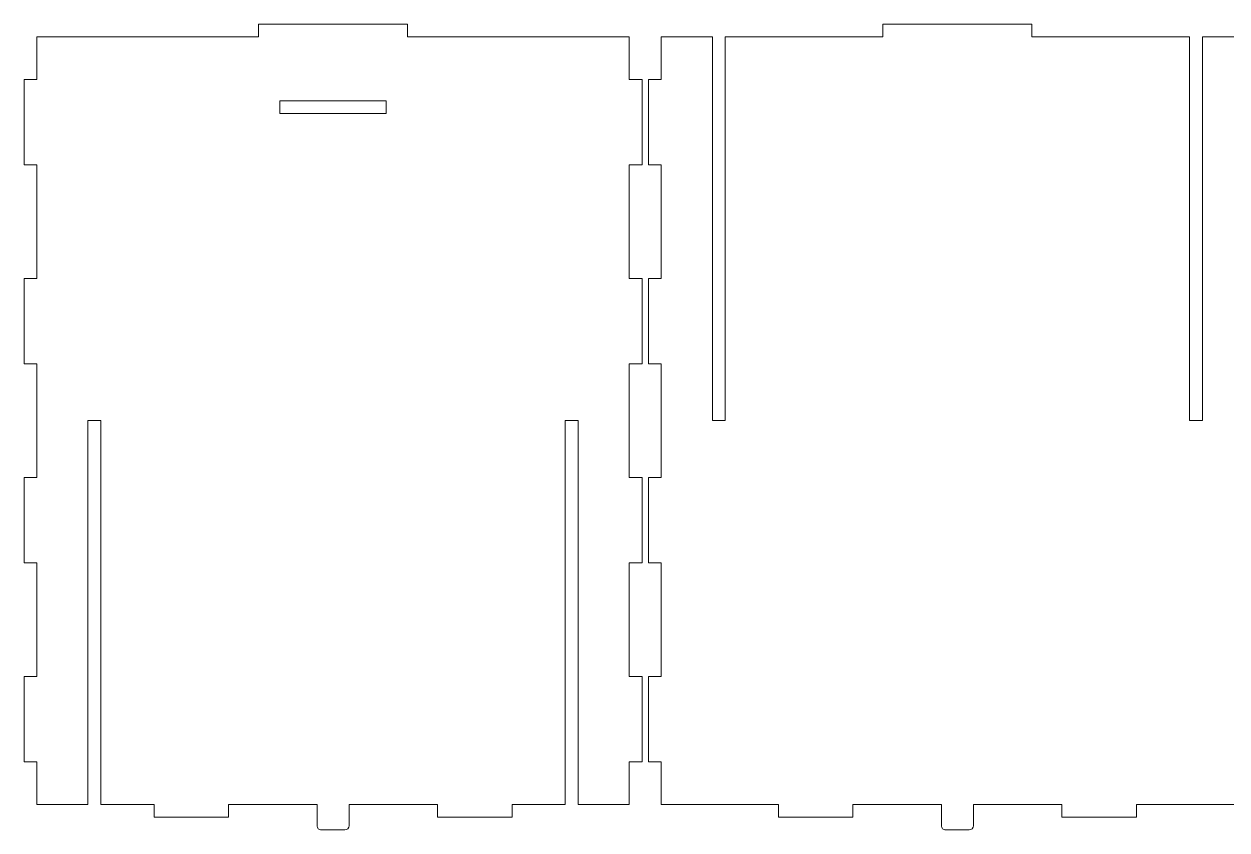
# Model space of a CAD drawing. Header units: millimetres. Extents: x -646 to 646, y -629 to 629.
# Drawn here: x -646 to -81, y 251 to 629 of the extents above; entities that cross this region are included whole.
import ezdxf

# ---------------------------------------------------------------- set-up
doc = ezdxf.new("R2010")
doc.units = ezdxf.units.MM
doc.header["$MEASUREMENT"] = 0
doc.layers.add('Layer 1', color=7, linetype='Continuous')

msp = doc.modelspace()

# ---------------------------------------------------------------- linework, layer by layer
at = {"layer": 'Layer 1', "color": 250, "lineweight": 20}
for points, knots in [([(-361.9999, 509.1867), (-361.9999, 509.1867), (-361.9999, 562.52), (-361.9999, 562.52), (-361.9999, 562.52), (-361.9999, 562.52), (-355.9999, 562.52), (-355.9999, 562.52), (-355.9999, 562.52), (-355.9999, 562.52), (-355.9999, 602.52), (-355.9999, 602.52), (-355.9999, 602.52), (-355.9999, 602.52), (-361.9999, 602.52), (-361.9999, 602.52), (-361.9999, 602.52), (-361.9999, 602.52), (-361.9999, 622.52), (-361.9999, 622.52), (-361.9999, 622.52), (-361.9999, 622.52), (-465.9999, 622.52), (-465.9999, 622.52), (-465.9999, 622.52), (-465.9999, 622.52), (-465.9999, 628.52), (-465.9999, 628.52), (-465.9999, 628.52), (-465.9999, 628.52), (-535.9999, 628.52), (-535.9999, 628.52), (-535.9999, 628.52), (-535.9999, 628.52), (-535.9999, 622.52), (-535.9999, 622.52), (-535.9999, 622.52), (-535.9999, 622.52), (-639.9999, 622.52), (-639.9999, 622.52), (-639.9999, 622.52), (-639.9999, 622.52), (-639.9999, 602.52), (-639.9999, 602.52), (-639.9999, 602.52), (-639.9999, 602.52), (-645.9999, 602.52), (-645.9999, 602.52), (-645.9999, 602.52), (-645.9999, 602.52), (-645.9999, 562.52), (-645.9999, 562.52), (-645.9999, 562.52), (-645.9999, 562.52), (-639.9999, 562.52), (-639.9999, 562.52), (-639.9999, 562.52), (-639.9999, 562.52), (-639.9999, 509.1867), (-639.9999, 509.1867), (-639.9999, 509.1867), (-639.9999, 509.1867), (-645.9999, 509.1867), (-645.9999, 509.1867), (-645.9999, 509.1867), (-645.9999, 509.1867), (-645.9999, 469.1867), (-645.9999, 469.1867), (-645.9999, 469.1867), (-645.9999, 469.1867), (-639.9999, 469.1867), (-639.9999, 469.1867), (-639.9999, 469.1867), (-639.9999, 469.1867), (-639.9999, 415.8533), (-639.9999, 415.8533), (-639.9999, 415.8533), (-639.9999, 415.8533), (-645.9999, 415.8533), (-645.9999, 415.8533), (-645.9999, 415.8533), (-645.9999, 415.8533), (-645.9999, 375.8533), (-645.9999, 375.8533), (-645.9999, 375.8533), (-645.9999, 375.8533), (-639.9999, 375.8533), (-639.9999, 375.8533), (-639.9999, 375.8533), (-639.9999, 375.8533), (-639.9999, 322.52), (-639.9999, 322.52), (-639.9999, 322.52), (-639.9999, 322.52), (-645.9999, 322.52), (-645.9999, 322.52), (-645.9999, 322.52), (-645.9999, 322.52), (-645.9999, 282.52), (-645.9999, 282.52), (-645.9999, 282.52), (-645.9999, 282.52), (-639.9999, 282.52), (-639.9999, 282.52), (-639.9999, 282.52), (-639.9999, 282.52), (-639.9999, 262.52), (-639.9999, 262.52), (-639.9999, 262.52), (-639.9999, 262.52), (-615.9999, 262.52), (-615.9999, 262.52), (-615.9999, 262.52), (-615.9999, 262.52), (-615.9999, 442.52), (-615.9999, 442.52), (-615.9999, 442.52), (-615.9999, 442.52), (-609.9999, 442.52), (-609.9999, 442.52), (-609.9999, 442.52), (-609.9999, 442.52), (-609.9999, 262.52), (-609.9999, 262.52), (-609.9999, 262.52), (-609.9999, 262.52), (-584.9999, 262.52), (-584.9999, 262.52), (-584.9999, 262.52), (-584.9999, 262.52), (-584.9999, 256.52), (-584.9999, 256.52), (-584.9999, 256.52), (-584.9999, 256.52), (-549.9999, 256.52), (-549.9999, 256.52), (-549.9999, 256.52), (-549.9999, 256.52), (-549.9999, 262.52), (-549.9999, 262.52), (-549.9999, 262.52), (-549.9999, 262.52), (-508.4999, 262.52), (-508.4999, 262.52), (-508.4999, 262.52), (-508.4999, 262.52), (-508.4999, 252.52), (-508.4999, 252.52), (-508.4999, 252.52), (-508.4999, 251.9896), (-508.2892, 251.4809), (-507.9141, 251.1058), (-507.9141, 251.1058), (-507.539, 250.7307), (-507.0303, 250.52), (-506.4999, 250.52), (-506.4999, 250.52), (-506.4999, 250.52), (-495.4999, 250.52), (-495.4999, 250.52), (-495.4999, 250.52), (-494.3953, 250.52), (-493.4999, 251.4154), (-493.4999, 252.52), (-493.4999, 252.52), (-493.4999, 252.52), (-493.4999, 262.52), (-493.4999, 262.52), (-493.4999, 262.52), (-493.4999, 262.52), (-451.9999, 262.52), (-451.9999, 262.52), (-451.9999, 262.52), (-451.9999, 262.52), (-451.9999, 256.52), (-451.9999, 256.52), (-451.9999, 256.52), (-451.9999, 256.52), (-416.9999, 256.52), (-416.9999, 256.52), (-416.9999, 256.52), (-416.9999, 256.52), (-416.9999, 262.52), (-416.9999, 262.52), (-416.9999, 262.52), (-416.9999, 262.52), (-391.9999, 262.52), (-391.9999, 262.52), (-391.9999, 262.52), (-391.9999, 262.52), (-391.9999, 442.52), (-391.9999, 442.52), (-391.9999, 442.52), (-391.9999, 442.52), (-385.9999, 442.52), (-385.9999, 442.52), (-385.9999, 442.52), (-385.9999, 442.52), (-385.9999, 262.52), (-385.9999, 262.52), (-385.9999, 262.52), (-385.9999, 262.52), (-361.9999, 262.52), (-361.9999, 262.52), (-361.9999, 262.52), (-361.9999, 262.52), (-361.9999, 282.52), (-361.9999, 282.52), (-361.9999, 282.52), (-361.9999, 282.52), (-355.9999, 282.52), (-355.9999, 282.52), (-355.9999, 282.52), (-355.9999, 282.52), (-355.9999, 322.52), (-355.9999, 322.52), (-355.9999, 322.52), (-355.9999, 322.52), (-361.9999, 322.52), (-361.9999, 322.52), (-361.9999, 322.52), (-361.9999, 322.52), (-361.9999, 375.8533), (-361.9999, 375.8533), (-361.9999, 375.8533), (-361.9999, 375.8533), (-355.9999, 375.8533), (-355.9999, 375.8533), (-355.9999, 375.8533), (-355.9999, 375.8533), (-355.9999, 415.8533), (-355.9999, 415.8533), (-355.9999, 415.8533), (-355.9999, 415.8533), (-361.9999, 415.8533), (-361.9999, 415.8533), (-361.9999, 415.8533), (-361.9999, 415.8533), (-361.9999, 469.1867), (-361.9999, 469.1867), (-361.9999, 469.1867), (-361.9999, 469.1867), (-355.9999, 469.1867), (-355.9999, 469.1867), (-355.9999, 469.1867), (-355.9999, 469.1867), (-355.9999, 509.1867), (-355.9999, 509.1867), (-355.9999, 509.1867), (-355.9999, 509.1867), (-361.9999, 509.1867), (-361.9999, 509.1867)], [0, 0, 0, 0, 0.015625, 0.015625, 0.015625, 0.015625, 0.03125, 0.03125, 0.03125, 0.03125, 0.046875, 0.046875, 0.046875, 0.046875, 0.0625, 0.0625, 0.0625, 0.0625, 0.078125, 0.078125, 0.078125, 0.078125, 0.09375, 0.09375, 0.09375, 0.09375, 0.109375, 0.109375, 0.109375, 0.109375, 0.125, 0.125, 0.125, 0.125, 0.140625, 0.140625, 0.140625, 0.140625, 0.15625, 0.15625, 0.15625, 0.15625, 0.171875, 0.171875, 0.171875, 0.171875, 0.1875, 0.1875, 0.1875, 0.1875, 0.203125, 0.203125, 0.203125, 0.203125, 0.21875, 0.21875, 0.21875, 0.21875, 0.234375, 0.234375, 0.234375, 0.234375, 0.25, 0.25, 0.25, 0.25, 0.265625, 0.265625, 0.265625, 0.265625, 0.28125, 0.28125, 0.28125, 0.28125, 0.296875, 0.296875, 0.296875, 0.296875, 0.3125, 0.3125, 0.3125, 0.3125, 0.328125, 0.328125, 0.328125, 0.328125, 0.34375, 0.34375, 0.34375, 0.34375, 0.359375, 0.359375, 0.359375, 0.359375, 0.375, 0.375, 0.375, 0.375, 0.390625, 0.390625, 0.390625, 0.390625, 0.40625, 0.40625, 0.40625, 0.40625, 0.421875, 0.421875, 0.421875, 0.421875, 0.4375, 0.4375, 0.4375, 0.4375, 0.453125, 0.453125, 0.453125, 0.453125, 0.46875, 0.46875, 0.46875, 0.46875, 0.484375, 0.484375, 0.484375, 0.484375, 0.5, 0.5, 0.5, 0.5, 0.515625, 0.515625, 0.515625, 0.515625, 0.53125, 0.53125, 0.53125, 0.53125, 0.546875, 0.546875, 0.546875, 0.546875, 0.5625, 0.5625, 0.5625, 0.5625, 0.578125, 0.578125, 0.578125, 0.578125, 0.59375, 0.59375, 0.59375, 0.59375, 0.609375, 0.609375, 0.609375, 0.609375, 0.625, 0.625, 0.625, 0.625, 0.640625, 0.640625, 0.640625, 0.640625, 0.65625, 0.65625, 0.65625, 0.65625, 0.671875, 0.671875, 0.671875, 0.671875, 0.6875, 0.6875, 0.6875, 0.6875, 0.703125, 0.703125, 0.703125, 0.703125, 0.71875, 0.71875, 0.71875, 0.71875, 0.734375, 0.734375, 0.734375, 0.734375, 0.75, 0.75, 0.75, 0.75, 0.765625, 0.765625, 0.765625, 0.765625, 0.78125, 0.78125, 0.78125, 0.78125, 0.796875, 0.796875, 0.796875, 0.796875, 0.8125, 0.8125, 0.8125, 0.8125, 0.828125, 0.828125, 0.828125, 0.828125, 0.84375, 0.84375, 0.84375, 0.84375, 0.859375, 0.859375, 0.859375, 0.859375, 0.875, 0.875, 0.875, 0.875, 0.890625, 0.890625, 0.890625, 0.890625, 0.90625, 0.90625, 0.90625, 0.90625, 0.921875, 0.921875, 0.921875, 0.921875, 0.9375, 0.9375, 0.9375, 0.9375, 0.953125, 0.953125, 0.953125, 0.953125, 0.96875, 0.96875, 0.96875, 0.96875, 1, 1, 1, 1]), ([(-62.9999, 375.8533), (-62.9999, 375.8533), (-62.9999, 415.8533), (-62.9999, 415.8533), (-62.9999, 415.8533), (-62.9999, 415.8533), (-68.9999, 415.8533), (-68.9999, 415.8533), (-68.9999, 415.8533), (-68.9999, 415.8533), (-68.9999, 469.1867), (-68.9999, 469.1867), (-68.9999, 469.1867), (-68.9999, 469.1867), (-62.9999, 469.1867), (-62.9999, 469.1867), (-62.9999, 469.1867), (-62.9999, 469.1867), (-62.9999, 509.1867), (-62.9999, 509.1867), (-62.9999, 509.1867), (-62.9999, 509.1867), (-68.9999, 509.1867), (-68.9999, 509.1867), (-68.9999, 509.1867), (-68.9999, 509.1867), (-68.9999, 562.52), (-68.9999, 562.52), (-68.9999, 562.52), (-68.9999, 562.52), (-62.9999, 562.52), (-62.9999, 562.52), (-62.9999, 562.52), (-62.9999, 562.52), (-62.9999, 602.52), (-62.9999, 602.52), (-62.9999, 602.52), (-62.9999, 602.52), (-68.9999, 602.52), (-68.9999, 602.52), (-68.9999, 602.52), (-68.9999, 602.52), (-68.9999, 622.52), (-68.9999, 622.52), (-68.9999, 622.52), (-68.9999, 622.52), (-92.9999, 622.52), (-92.9999, 622.52), (-92.9999, 622.52), (-92.9999, 622.52), (-92.9999, 442.52), (-92.9999, 442.52), (-92.9999, 442.52), (-92.9999, 442.52), (-98.9999, 442.52), (-98.9999, 442.52), (-98.9999, 442.52), (-98.9999, 442.52), (-98.9999, 622.52), (-98.9999, 622.52), (-98.9999, 622.52), (-98.9999, 622.52), (-172.9999, 622.52), (-172.9999, 622.52), (-172.9999, 622.52), (-172.9999, 622.52), (-172.9999, 628.52), (-172.9999, 628.52), (-172.9999, 628.52), (-172.9999, 628.52), (-242.9999, 628.52), (-242.9999, 628.52), (-242.9999, 628.52), (-242.9999, 628.52), (-242.9999, 622.52), (-242.9999, 622.52), (-242.9999, 622.52), (-242.9999, 622.52), (-316.9999, 622.52), (-316.9999, 622.52), (-316.9999, 622.52), (-316.9999, 622.52), (-316.9999, 442.52), (-316.9999, 442.52), (-316.9999, 442.52), (-316.9999, 442.52), (-322.9999, 442.52), (-322.9999, 442.52), (-322.9999, 442.52), (-322.9999, 442.52), (-322.9999, 622.52), (-322.9999, 622.52), (-322.9999, 622.52), (-322.9999, 622.52), (-346.9999, 622.52), (-346.9999, 622.52), (-346.9999, 622.52), (-346.9999, 622.52), (-346.9999, 602.52), (-346.9999, 602.52), (-346.9999, 602.52), (-346.9999, 602.52), (-352.9999, 602.52), (-352.9999, 602.52), (-352.9999, 602.52), (-352.9999, 602.52), (-352.9999, 562.52), (-352.9999, 562.52), (-352.9999, 562.52), (-352.9999, 562.52), (-346.9999, 562.52), (-346.9999, 562.52), (-346.9999, 562.52), (-346.9999, 562.52), (-346.9999, 509.1867), (-346.9999, 509.1867), (-346.9999, 509.1867), (-346.9999, 509.1867), (-352.9999, 509.1867), (-352.9999, 509.1867), (-352.9999, 509.1867), (-352.9999, 509.1867), (-352.9999, 469.1867), (-352.9999, 469.1867), (-352.9999, 469.1867), (-352.9999, 469.1867), (-346.9999, 469.1867), (-346.9999, 469.1867), (-346.9999, 469.1867), (-346.9999, 469.1867), (-346.9999, 415.8533), (-346.9999, 415.8533), (-346.9999, 415.8533), (-346.9999, 415.8533), (-352.9999, 415.8533), (-352.9999, 415.8533), (-352.9999, 415.8533), (-352.9999, 415.8533), (-352.9999, 375.8533), (-352.9999, 375.8533), (-352.9999, 375.8533), (-352.9999, 375.8533), (-346.9999, 375.8533), (-346.9999, 375.8533), (-346.9999, 375.8533), (-346.9999, 375.8533), (-346.9999, 322.52), (-346.9999, 322.52), (-346.9999, 322.52), (-346.9999, 322.52), (-352.9999, 322.52), (-352.9999, 322.52), (-352.9999, 322.52), (-352.9999, 322.52), (-352.9999, 282.52), (-352.9999, 282.52), (-352.9999, 282.52), (-352.9999, 282.52), (-346.9999, 282.52), (-346.9999, 282.52), (-346.9999, 282.52), (-346.9999, 282.52), (-346.9999, 262.52), (-346.9999, 262.52), (-346.9999, 262.52), (-346.9999, 262.52), (-291.9999, 262.52), (-291.9999, 262.52), (-291.9999, 262.52), (-291.9999, 262.52), (-291.9999, 256.52), (-291.9999, 256.52), (-291.9999, 256.52), (-291.9999, 256.52), (-256.9999, 256.52), (-256.9999, 256.52), (-256.9999, 256.52), (-256.9999, 256.52), (-256.9999, 262.52), (-256.9999, 262.52), (-256.9999, 262.52), (-256.9999, 262.52), (-215.4999, 262.52), (-215.4999, 262.52), (-215.4999, 262.52), (-215.4999, 262.52), (-215.4999, 252.52), (-215.4999, 252.52), (-215.4999, 252.52), (-215.4999, 251.9896), (-215.2892, 251.4809), (-214.9141, 251.1058), (-214.9141, 251.1058), (-214.539, 250.7307), (-214.0303, 250.52), (-213.4999, 250.52), (-213.4999, 250.52), (-213.4999, 250.52), (-202.4999, 250.52), (-202.4999, 250.52), (-202.4999, 250.52), (-201.3953, 250.52), (-200.4999, 251.4154), (-200.4999, 252.52), (-200.4999, 252.52), (-200.4999, 252.52), (-200.4999, 262.52), (-200.4999, 262.52), (-200.4999, 262.52), (-200.4999, 262.52), (-158.9999, 262.52), (-158.9999, 262.52), (-158.9999, 262.52), (-158.9999, 262.52), (-158.9999, 256.52), (-158.9999, 256.52), (-158.9999, 256.52), (-158.9999, 256.52), (-123.9999, 256.52), (-123.9999, 256.52), (-123.9999, 256.52), (-123.9999, 256.52), (-123.9999, 262.52), (-123.9999, 262.52), (-123.9999, 262.52), (-123.9999, 262.52), (-68.9999, 262.52), (-68.9999, 262.52), (-68.9999, 262.52), (-68.9999, 262.52), (-68.9999, 282.52), (-68.9999, 282.52), (-68.9999, 282.52), (-68.9999, 282.52), (-62.9999, 282.52), (-62.9999, 282.52), (-62.9999, 282.52), (-62.9999, 282.52), (-62.9999, 322.52), (-62.9999, 322.52), (-62.9999, 322.52), (-62.9999, 322.52), (-68.9999, 322.52), (-68.9999, 322.52), (-68.9999, 322.52), (-68.9999, 322.52), (-68.9999, 375.8533), (-68.9999, 375.8533), (-68.9999, 375.8533), (-68.9999, 375.8533), (-62.9999, 375.8533), (-62.9999, 375.8533)], [0, 0, 0, 0, 0.015625, 0.015625, 0.015625, 0.015625, 0.03125, 0.03125, 0.03125, 0.03125, 0.046875, 0.046875, 0.046875, 0.046875, 0.0625, 0.0625, 0.0625, 0.0625, 0.078125, 0.078125, 0.078125, 0.078125, 0.09375, 0.09375, 0.09375, 0.09375, 0.109375, 0.109375, 0.109375, 0.109375, 0.125, 0.125, 0.125, 0.125, 0.140625, 0.140625, 0.140625, 0.140625, 0.15625, 0.15625, 0.15625, 0.15625, 0.171875, 0.171875, 0.171875, 0.171875, 0.1875, 0.1875, 0.1875, 0.1875, 0.203125, 0.203125, 0.203125, 0.203125, 0.21875, 0.21875, 0.21875, 0.21875, 0.234375, 0.234375, 0.234375, 0.234375, 0.25, 0.25, 0.25, 0.25, 0.265625, 0.265625, 0.265625, 0.265625, 0.28125, 0.28125, 0.28125, 0.28125, 0.296875, 0.296875, 0.296875, 0.296875, 0.3125, 0.3125, 0.3125, 0.3125, 0.328125, 0.328125, 0.328125, 0.328125, 0.34375, 0.34375, 0.34375, 0.34375, 0.359375, 0.359375, 0.359375, 0.359375, 0.375, 0.375, 0.375, 0.375, 0.390625, 0.390625, 0.390625, 0.390625, 0.40625, 0.40625, 0.40625, 0.40625, 0.421875, 0.421875, 0.421875, 0.421875, 0.4375, 0.4375, 0.4375, 0.4375, 0.453125, 0.453125, 0.453125, 0.453125, 0.46875, 0.46875, 0.46875, 0.46875, 0.484375, 0.484375, 0.484375, 0.484375, 0.5, 0.5, 0.5, 0.5, 0.515625, 0.515625, 0.515625, 0.515625, 0.53125, 0.53125, 0.53125, 0.53125, 0.546875, 0.546875, 0.546875, 0.546875, 0.5625, 0.5625, 0.5625, 0.5625, 0.578125, 0.578125, 0.578125, 0.578125, 0.59375, 0.59375, 0.59375, 0.59375, 0.609375, 0.609375, 0.609375, 0.609375, 0.625, 0.625, 0.625, 0.625, 0.640625, 0.640625, 0.640625, 0.640625, 0.65625, 0.65625, 0.65625, 0.65625, 0.671875, 0.671875, 0.671875, 0.671875, 0.6875, 0.6875, 0.6875, 0.6875, 0.703125, 0.703125, 0.703125, 0.703125, 0.71875, 0.71875, 0.71875, 0.71875, 0.734375, 0.734375, 0.734375, 0.734375, 0.75, 0.75, 0.75, 0.75, 0.765625, 0.765625, 0.765625, 0.765625, 0.78125, 0.78125, 0.78125, 0.78125, 0.796875, 0.796875, 0.796875, 0.796875, 0.8125, 0.8125, 0.8125, 0.8125, 0.828125, 0.828125, 0.828125, 0.828125, 0.84375, 0.84375, 0.84375, 0.84375, 0.859375, 0.859375, 0.859375, 0.859375, 0.875, 0.875, 0.875, 0.875, 0.890625, 0.890625, 0.890625, 0.890625, 0.90625, 0.90625, 0.90625, 0.90625, 0.921875, 0.921875, 0.921875, 0.921875, 0.9375, 0.9375, 0.9375, 0.9375, 0.953125, 0.953125, 0.953125, 0.953125, 0.96875, 0.96875, 0.96875, 0.96875, 1, 1, 1, 1]), ([(-475.9999, 586.52), (-475.9999, 586.52), (-525.9999, 586.52), (-525.9999, 586.52), (-525.9999, 586.52), (-525.9999, 586.52), (-525.9999, 592.52), (-525.9999, 592.52), (-525.9999, 592.52), (-525.9999, 592.52), (-475.9999, 592.52), (-475.9999, 592.52), (-475.9999, 592.52), (-475.9999, 592.52), (-475.9999, 586.52), (-475.9999, 586.52)], [0, 0, 0, 0, 0.2, 0.2, 0.2, 0.2, 0.4, 0.4, 0.4, 0.4, 0.6, 0.6, 0.6, 0.6, 1, 1, 1, 1])]:
    msp.add_open_spline(points, degree=3, knots=knots, dxfattribs=at)

doc.saveas('drawing.dxf')
